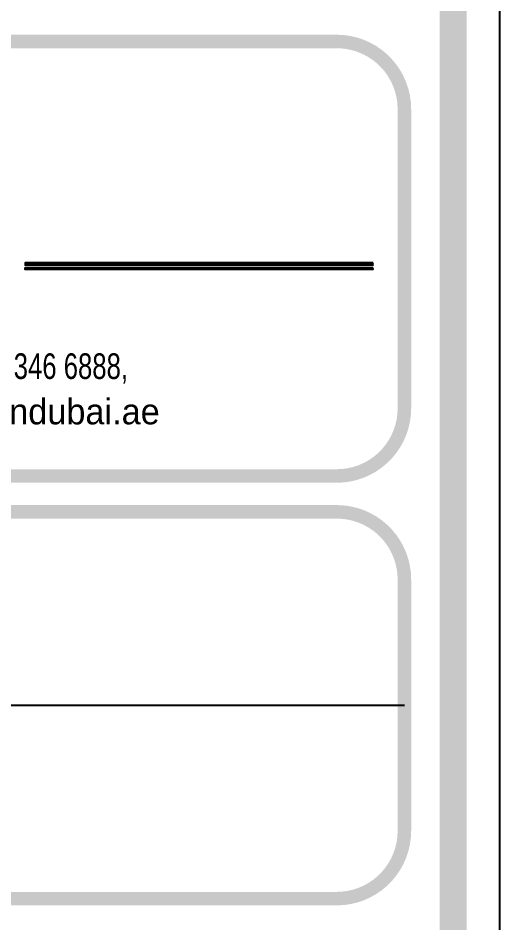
# Model space of a CAD drawing. Header units: centimetres. Extents: x 7997 to 116674, y 1017 to 13844.
# Drawn here: x 82532 to 82659.5, y 9526 to 9765.2 of the extents above; entities that cross this region are included whole.
import ezdxf

# ---------------------------------------------------------------- set-up
doc = ezdxf.new("R2010")
doc.units = ezdxf.units.CM
doc.header["$LTSCALE"] = 200
doc.layers.add('DIM', color=11, linetype='Continuous')
doc.layers.add('HA', color=251, linetype='Continuous', lineweight=0)
doc.styles.add('$0$$0$$0$T2', font='')
doc.styles.get('$0$$0$$0$T2').set_extended_font_data('Elisia')
pattern_1 = [(45, (48465.165385, -204592.15618), (-0.0558711105, 0.0558711105), [])]

# ---------------------------------------------------------------- blocks, each defined once
blk = doc.blocks.new('08-TITLE SHEET-selattin', base_point=(45714.81, -203081.37))
at = {"linetype": 'ByBlock', "true_color": 0xa3d756}
h = blk.add_hatch(dxfattribs=at)
h.set_pattern_fill('ANSI31', color=73, scale=0.632109)
h.set_pattern_definition(pattern_1)
edge = h.paths.add_edge_path()
edge.add_line((51164.99, -205632.83), (50945.9, -205632.83))
edge.add_line((50945.9, -205632.83), (50945.9, -205634.18))
edge.add_line((50945.9, -205634.18), (51164.99, -205634.18))
at = {"linetype": 'ByBlock', "true_color": 0xc0e48b}
h = blk.add_hatch(dxfattribs=at)
h.set_pattern_fill('ANSI31', color=71, scale=0.632109)
h.set_pattern_definition(pattern_1)
edge = h.paths.add_edge_path()
edge.add_line((51164.99, -205636.88), (50945.9, -205636.88))
edge.add_line((50945.9, -205636.88), (50945.9, -205635.92))
edge.add_line((50945.9, -205635.92), (51164.99, -205635.92))
blk.add_line((50533.29, -205911.26), (51184.66, -205911.26))
at = {"color": 0}
blk.add_lwpolyline([(51244.81, -203081.37), (45714.81, -203081.37), (45714.81, -206921.37), (51244.81, -206921.37)], close=True, dxfattribs=at)
at = {"color": 0, "linetype": 'ByBlock', "const_width": 17.04}
blk.add_lwpolyline([(45744.29, -206891.89), (51215.34, -206891.89), (51215.34, -203110.84), (45744.29, -203110.84)], close=True, dxfattribs=at)
at = {"color": 0, "linetype": 'ByBlock', "const_width": 8.52}
for points in [[(50575.88, -205766.95), (51142.07, -205766.95, 0.414214), (51184.66, -205724.36), (51184.66, -205536.02, 0.414214), (51142.07, -205493.43), (50575.88, -205493.43, 0.414214), (50533.29, -205536.02), (50533.29, -205724.36, 0.414214)], [(50575.88, -206033.01), (51142.07, -206033.01, 0.414214), (51184.66, -205990.41), (51184.66, -205832.11, 0.414214), (51142.07, -205789.52), (50575.88, -205789.52, 0.414214), (50533.29, -205832.11), (50533.29, -205990.41, 0.414214)]]:
    blk.add_lwpolyline(points, format="xyb", close=True, dxfattribs=at)
at = {"color": 73, "linetype": 'ByBlock', "true_color": 0xa3d756}
blk.add_lwpolyline([(51164.99, -205632.83), (50945.9, -205632.83), (50945.9, -205634.18), (51164.99, -205634.18)], dxfattribs=at)
at = {"color": 71, "linetype": 'ByBlock', "true_color": 0xc0e48b}
blk.add_lwpolyline([(51164.99, -205636.88), (50945.9, -205636.88), (50945.9, -205635.92), (51164.99, -205635.92)], dxfattribs=at)
at = {"layer": 'HA', "ltscale": 1.2}
blk.add_lwpolyline([(45714.81, -203081.37), (51244.81, -203081.37), (51244.81, -206921.37), (45714.81, -206921.37)], close=True, dxfattribs=at)
at = {"style": '$0$$0$$0$T2', "width": 0.75}
blk.add_text('POST BOX NO: 17112, TEL. 04 380 8888, FAX 04 346 6888,  ', height=16.1383, dxfattribs=at).set_placement((50567.91, -205705.88))
at = {"insert": (50577.97, -205718.3), "char_height": 16.1383, "width": 1276.3558, "attachment_point": 1, "style": '$0$$0$$0$T2'}
blk.add_mtext('Web:arkandubai.ae  Email:info@arkandubai.ae', dxfattribs=at)

msp = doc.modelspace()

# ---------------------------------------------------------------- linework, layer by layer
at = {"linetype": 'Continuous'}
msp.add_lwpolyline([(80336.8987, 9159.2841), (82659.4987, 9159.2841), (82659.4987, 10772.0841), (80336.8987, 10772.0841)], close=True, dxfattribs=at)

# ---------------------------------------------------------------- block references
at = {"layer": 'DIM', "color": 0, "linetype": 'Continuous', "xscale": 0.420000000000001, "yscale": 0.420000000000001, "zscale": 0.420000000000001}
msp.add_blockref('08-TITLE SHEET-selattin', (80336.8987, 10772.0841), dxfattribs=at)

doc.saveas('drawing.dxf')
